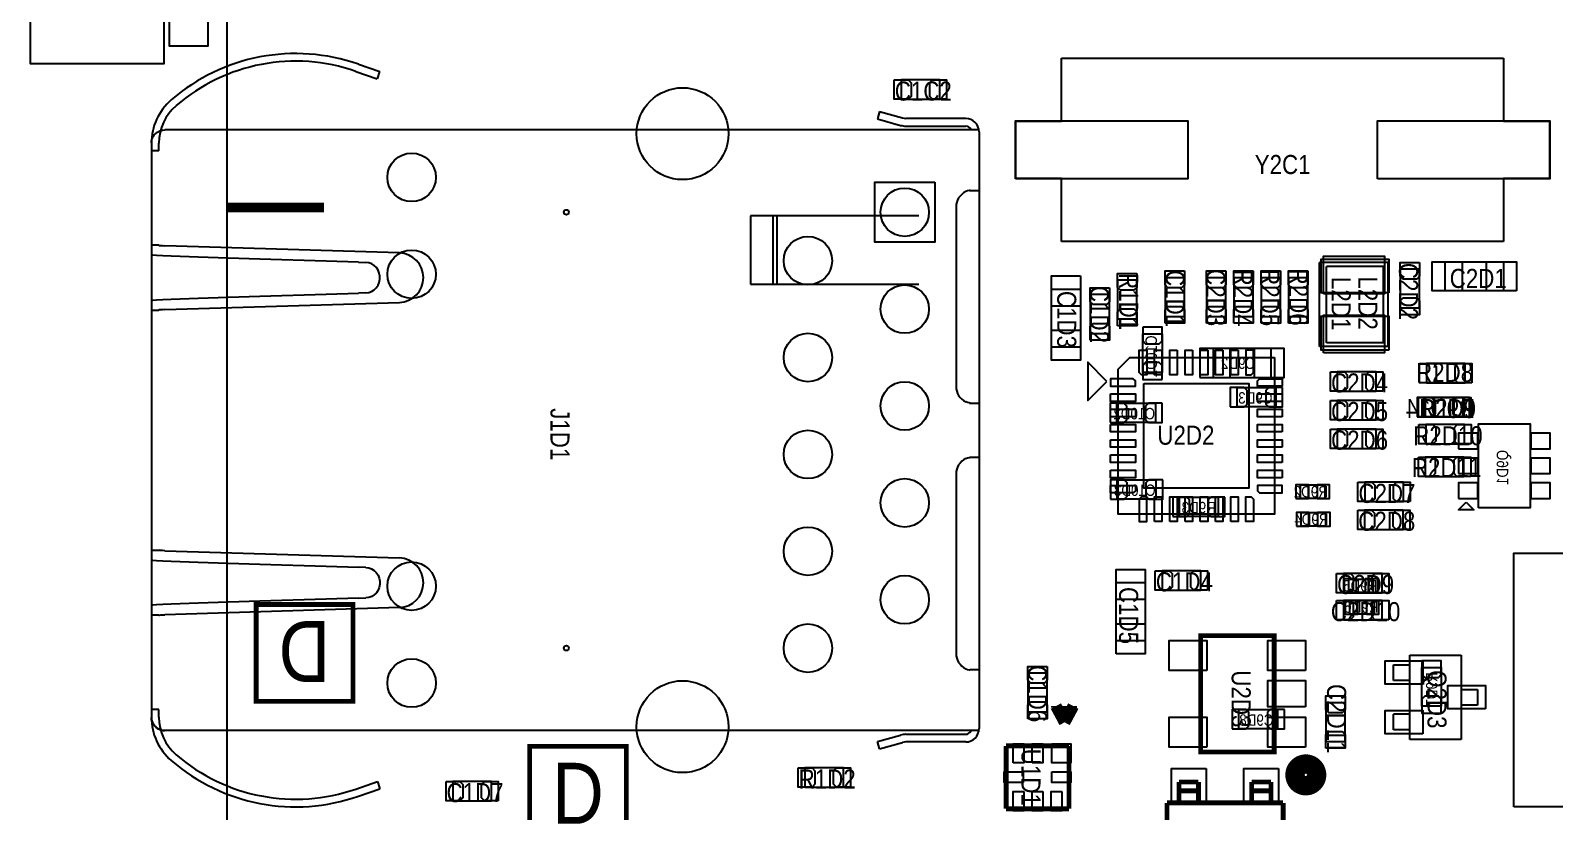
# Model space of a CAD drawing. Extents: x -11 to 122, y -5 to 122.
# Drawn here: x -10.16 to 29.83, y 29.96 to 50.44 of the extents above; entities that cross this region are included whole.
import ezdxf
from ezdxf.enums import TextEntityAlignment as Align

# ---------------------------------------------------------------- set-up
doc = ezdxf.new("R2010")
doc.units = 0
doc.header["$MEASUREMENT"] = 0
for name, color, linetype in [('BG_OUTLINE', 7, 'CONTINUOUS'), ('BG_SILKSCREEN_BOTTOM', 7, 'CONTINUOUS'), ('BG_SILKSCREEN_TOP', 7, 'CONTINUOUS'), ('PG_ASSEMBLY_BOTTOM', 7, 'CONTINUOUS'), ('PG_ASSEMBLY_TOP', 7, 'CONTINUOUS'), ('PIN_BOTTOM', 7, 'CONTINUOUS'), ('PIN_TOP', 7, 'CONTINUOUS'), ('RD_ASSEMBLY_BOTTOM', 7, 'CONTINUOUS'), ('RD_ASSEMBLY_TOP', 7, 'CONTINUOUS')]:
    doc.layers.add(name, color=color, linetype=linetype)

msp = doc.modelspace()

# ---------------------------------------------------------------- linework, layer by layer
at = {"layer": 'BG_OUTLINE'}
msp.add_lwpolyline([(-5, -5), (-5, 122), (122, 122), (122, -5)], close=True, dxfattribs=at)
at = {"layer": 'BG_SILKSCREEN_BOTTOM', "const_width": 0.254}
msp.add_lwpolyline([(-5, 45.8), (-2.46, 45.8)], dxfattribs=at)
at = {"layer": 'BG_SILKSCREEN_BOTTOM', "const_width": 0.127}
msp.add_lwpolyline([(-4.238, 35.386), (-1.698, 35.386), (-1.698, 32.846), (-4.238, 32.846)], close=True, dxfattribs=at)
at = {"layer": 'BG_SILKSCREEN_TOP', "const_width": 0.254}
msp.add_lwpolyline([(-5, 45.8), (-2.46, 45.8)], dxfattribs=at)
at = {"layer": 'BG_SILKSCREEN_TOP', "const_width": 0.127}
msp.add_lwpolyline([(2.938, 31.668), (5.478, 31.668), (5.478, 29.128), (2.938, 29.128)], close=True, dxfattribs=at)
at = {"layer": 'PG_ASSEMBLY_BOTTOM'}
for points in [[(19.535, 42.482), (19.535, 41.466), (19.027, 41.466), (19.027, 42.482)], [(20.872, 42.098), (20.872, 41.336), (22.396, 41.336), (22.396, 42.098)], [(22.519, 40.566), (21.503, 40.566), (21.503, 41.074), (22.519, 41.074)], [(27.424, 40.309), (26.408, 40.309), (26.408, 40.817), (27.424, 40.817)], [(18.347, 40.663), (19.363, 40.663), (19.363, 40.155), (18.347, 40.155)], [(27.841, 37.922), (27.841, 40.122), (29.191, 40.122), (29.191, 37.922)], [(18.357, 38.656), (19.373, 38.656), (19.373, 38.148), (18.357, 38.148)], [(23.806, 38.165), (23.17, 38.165), (23.17, 38.521), (23.806, 38.521)], [(21.008, 37.696), (19.992, 37.696), (19.992, 38.204), (21.008, 38.204)], [(27.516, 38.072), (27.716, 37.872), (27.316, 37.872)], [(23.821, 37.443), (23.185, 37.443), (23.185, 37.799), (23.821, 37.799)], [(24.437, 36.053), (25.073, 36.053), (25.073, 35.697), (24.437, 35.697)], [(24.464, 35.493), (25.1, 35.493), (25.1, 35.137), (24.464, 35.137)], [(26.862, 33.735), (26.862, 32.719), (26.354, 32.719), (26.354, 33.735)], [(22.566, 32.127), (21.55, 32.127), (21.55, 32.635), (22.566, 32.635)]]:
    msp.add_lwpolyline(points, close=True, dxfattribs=at)
at = {"layer": 'PG_ASSEMBLY_TOP'}
for points in [[(25.305, 71.206, 0.356904), (40.659, 46.707)], [(-1.556, 49.555, 0.267944), (-6.467, 48.618)], [(-1.621, 49.366, 0.267964), (-6.336, 48.467)], [(-6.468, 48.617, 0.217955), (-6.988, 47.482)], [(-6.337, 48.466, 0.218122), (-6.788, 47.482)], [(12.725, 48.144, 0.070043), (12.807, 48.132)], [(14.732, 47.782, 0.414164), (14.382, 48.132)], [(12.67, 47.951, 0.069397), (12.807, 47.932)], [(14.523, 47.832, 0.317385), (14.382, 47.932)], [(-6.988, 47.493, 0.00786), (-6.988, 47.482)], [(14.382, 46.212, 0.287429), (14.128, 45.807)], [(-0.478, 43.307, 0.969501), (-0.478, 44.607)], [(14.128, 41.107, 0.287432), (14.382, 40.702)], [(14.382, 39.212, 0.287432), (14.128, 38.807)], [(-0.478, 35.307, 0.969501), (-0.478, 36.607)], [(14.128, 34.107, 0.287429), (14.382, 33.702)], [(-6.988, 32.432, 0.217955), (-6.468, 31.297)], [(-6.988, 32.432, 0.00786), (-6.988, 32.421)], [(-6.788, 32.432, 0.218122), (-6.337, 31.448)], [(14.382, 31.782, 0.414164), (14.732, 32.132)], [(14.382, 31.982, 0.317385), (14.523, 32.082)], [(12.807, 31.982, 0.069397), (12.67, 31.963)], [(12.807, 31.782, 0.070043), (12.725, 31.77)], [(-6.467, 31.296, 0.267944), (-1.556, 30.359)], [(-6.336, 31.447, 0.267964), (-1.621, 30.548)]]:
    msp.add_lwpolyline(points, format="xyb", dxfattribs=at)
for points in [[(-10.16, 49.562), (-10.16, 60.062), (-6.66, 60.062), (-6.66, 49.562)], [(-10.16, 60.062), (-6.66, 60.062), (-6.66, 49.562), (-10.16, 49.562)], [(-6.51, 58.026), (-5.51, 58.026), (-5.51, 50.026), (-6.51, 50.026)], [(12.685, 48.634), (13.701, 48.634), (13.701, 49.142), (12.685, 49.142)], [(13.569, 46.459), (13.569, 44.885), (11.995, 44.885), (11.995, 46.459)], [(25.786, 44.18), (25.786, 43.164), (26.294, 43.164), (26.294, 44.18)], [(28.492, 44.369), (28.492, 43.607), (26.968, 43.607), (26.968, 44.369)], [(16.633, 43.657), (17.395, 43.657), (17.395, 42.133), (16.633, 42.133)], [(18.872, 42.873), (18.872, 43.889), (18.364, 43.889), (18.364, 42.873)], [(20.12, 42.938), (20.12, 43.954), (19.612, 43.954), (19.612, 42.938)], [(21.212, 42.938), (21.212, 43.954), (20.704, 43.954), (20.704, 42.938)], [(21.927, 42.938), (21.927, 43.954), (21.419, 43.954), (21.419, 42.938)], [(22.642, 42.938), (22.642, 43.954), (22.134, 43.954), (22.134, 42.938)], [(23.357, 42.938), (23.357, 43.954), (22.849, 43.954), (22.849, 42.938)], [(18.158, 42.495), (18.158, 43.511), (17.65, 43.511), (17.65, 42.495)], [(18.085, 41.238), (17.585, 41.738), (17.585, 40.738)], [(22.485, 41.859), (22.485, 37.759), (18.385, 37.759), (18.385, 41.559), (18.685, 41.859)], [(27.486, 41.703), (26.47, 41.703), (26.47, 41.195), (27.486, 41.195)], [(24.134, 40.98), (25.15, 40.98), (25.15, 41.488), (24.134, 41.488)], [(26.443, 40.309), (27.459, 40.309), (27.459, 40.817), (26.443, 40.817)], [(24.134, 40.23), (25.15, 40.23), (25.15, 40.738), (24.134, 40.738)], [(26.453, 39.596), (27.469, 39.596), (27.469, 40.104), (26.453, 40.104)], [(24.134, 39.48), (25.15, 39.48), (25.15, 39.988), (24.134, 39.988)], [(27.458, 39.254), (26.442, 39.254), (26.442, 38.746), (27.458, 38.746)], [(24.853, 38.084), (25.869, 38.084), (25.869, 38.592), (24.853, 38.592)], [(24.847, 37.353), (25.863, 37.353), (25.863, 37.861), (24.847, 37.861)], [(28.767, 30.08), (28.767, 36.73), (45.867, 36.73), (45.867, 30.08)], [(19.536, 35.765), (20.552, 35.765), (20.552, 36.273), (19.536, 36.273)], [(24.292, 35.695), (25.308, 35.695), (25.308, 36.203), (24.292, 36.203)], [(19.09, 34.437), (18.328, 34.437), (18.328, 35.961), (19.09, 35.961)], [(24.292, 34.983), (25.308, 34.983), (25.308, 35.491), (24.292, 35.491)], [(16.522, 32.57), (16.522, 33.586), (16.014, 33.586), (16.014, 32.57)], [(24.34, 31.795), (24.34, 32.811), (23.832, 32.811), (23.832, 31.795)], [(10.163, 30.595), (11.179, 30.595), (11.179, 31.103), (10.163, 31.103)], [(0.923, 30.238), (1.939, 30.238), (1.939, 30.746), (0.923, 30.746)]]:
    msp.add_lwpolyline(points, close=True, dxfattribs=at)
for points in [[(16.899, 49.709), (28.499, 49.709)], [(16.899, 48.059), (16.899, 49.709)], [(28.499, 49.709), (28.499, 48.059)], [(-1.621, 49.366), (-1.059, 49.171)], [(-1.556, 49.555), (-0.993, 49.36)], [(-1.057, 49.17), (-0.991, 49.359)], [(12.124, 48.316), (12.069, 48.123)], [(12.069, 48.123), (12.67, 47.951)], [(12.124, 48.316), (12.725, 48.144)], [(14.382, 48.132), (12.807, 48.132)], [(15.699, 46.559), (15.699, 48.059)], [(15.699, 48.059), (16.899, 48.059)], [(28.499, 48.059), (29.699, 48.059)], [(29.699, 48.059), (29.699, 46.559)], [(-6.988, 47.493), (-6.984, 47.537), (-6.974, 47.581), (-6.958, 47.623)], [(-6.958, 47.623), (-6.939, 47.661), (-6.91, 47.702), (-6.874, 47.74), (-6.827, 47.776), (-6.769, 47.806)], [(-6.769, 47.806), (-6.732, 47.819), (-6.687, 47.828), (-6.638, 47.832)], [(14.728, 47.832), (-6.638, 47.832)], [(12.807, 47.932), (14.382, 47.932)], [(14.732, 47.782), (14.732, 32.132)], [(-6.988, 47.493), (-6.988, 47.482)], [(-6.988, 47.482), (-6.988, 32.432)], [(-6.788, 47.282), (-6.988, 47.282)], [(-6.788, 47.487), (-6.788, 47.482)], [(-6.788, 47.282), (-6.788, 47.482)], [(16.899, 46.559), (15.699, 46.559)], [(16.899, 44.909), (16.899, 46.559)], [(29.699, 46.559), (28.499, 46.559)], [(28.499, 46.559), (28.499, 44.909)], [(14.502, 46.244), (14.469, 46.243), (14.428, 46.233), (14.382, 46.212)], [(14.486, 46.244), (14.732, 46.244)], [(14.128, 45.807), (14.128, 41.107)], [(8.733, 45.582), (8.733, 43.782)], [(13.155, 45.582), (8.733, 45.582)], [(9.333, 43.782), (9.333, 45.582)], [(9.433, 43.782), (9.433, 45.582)], [(-6.788, 44.807), (-6.988, 44.807)], [(-6.788, 44.807), (-6.775, 44.804), (-6.742, 44.801), (-6.694, 44.798), (-6.638, 44.795)], [(-0.478, 44.607), (-6.638, 44.795)], [(28.499, 44.909), (16.899, 44.909)], [(-6.468, 44.52), (-6.688, 44.53), (-6.852, 44.539), (-6.954, 44.548), (-6.988, 44.557)], [(-2.4, 44.39), (-4.137, 44.442), (-4.975, 44.468), (-5.76, 44.494), (-6.467, 44.52)], [(-1.556, 44.363), (-2.4, 44.39)], [(-1.556, 44.363), (-1.357, 44.357)], [(-1.357, 43.557), (-1.282, 43.568), (-1.208, 43.595), (-1.142, 43.637), (-1.085, 43.693), (-1.04, 43.76), (-1.009, 43.834), (-0.993, 43.915), (-0.993, 43.997), (-1.009, 44.078), (-1.04, 44.153), (-1.084, 44.22), (-1.14, 44.276), (-1.206, 44.318), (-1.28, 44.346), (-1.357, 44.357)], [(23.67, 42.153), (23.67, 44.353)], [(25.47, 44.353), (23.67, 44.353)], [(23.846, 42.251), (23.846, 44.251)], [(25.346, 44.251), (23.846, 44.251)], [(25.346, 42.251), (25.346, 44.251)], [(25.47, 42.153), (25.47, 44.353)], [(8.733, 43.782), (13.155, 43.782)], [(-6.988, 43.357), (-6.954, 43.366), (-6.852, 43.375), (-6.688, 43.384), (-6.468, 43.394)], [(-6.638, 43.119), (-0.478, 43.307)], [(-6.467, 43.394), (-5.76, 43.42), (-4.975, 43.446), (-4.137, 43.472), (-2.4, 43.524)], [(-2.4, 43.524), (-1.556, 43.551)], [(-1.357, 43.557), (-1.556, 43.551)], [(-6.988, 43.107), (-6.788, 43.107)], [(-6.638, 43.119), (-6.694, 43.116), (-6.742, 43.113), (-6.775, 43.11), (-6.788, 43.107)], [(25.47, 42.153), (23.67, 42.153)], [(25.346, 42.251), (23.846, 42.251)], [(14.502, 40.67), (14.469, 40.671), (14.428, 40.681), (14.382, 40.702)], [(14.486, 40.67), (14.732, 40.67)], [(14.382, 39.212), (14.43, 39.233), (14.472, 39.244), (14.488, 39.244)], [(14.732, 39.244), (14.488, 39.244)], [(14.128, 38.807), (14.128, 34.107)], [(-6.988, 36.807), (-6.788, 36.807)], [(-6.638, 36.795), (-6.694, 36.798), (-6.742, 36.801), (-6.775, 36.804), (-6.788, 36.807)], [(-6.638, 36.795), (-0.478, 36.607)], [(-6.988, 36.557), (-6.954, 36.548), (-6.852, 36.539), (-6.688, 36.53), (-6.468, 36.52)], [(-6.467, 36.52), (-5.76, 36.494), (-4.975, 36.468), (-4.137, 36.442), (-2.4, 36.39)], [(-2.4, 36.39), (-1.556, 36.363)], [(-1.357, 36.357), (-1.556, 36.363)], [(-1.357, 36.357), (-1.282, 36.346), (-1.208, 36.319), (-1.142, 36.277), (-1.085, 36.221), (-1.04, 36.154), (-1.009, 36.08), (-0.993, 35.999), (-0.993, 35.917), (-1.009, 35.836), (-1.04, 35.761), (-1.084, 35.694), (-1.14, 35.638), (-1.206, 35.596), (-1.28, 35.568), (-1.357, 35.557)], [(-6.468, 35.394), (-6.688, 35.384), (-6.852, 35.375), (-6.954, 35.366), (-6.988, 35.357)], [(-0.478, 35.307), (-6.638, 35.119)], [(-2.4, 35.524), (-4.137, 35.472), (-4.975, 35.446), (-5.76, 35.42), (-6.467, 35.394)], [(-1.556, 35.551), (-2.4, 35.524)], [(-1.556, 35.551), (-1.357, 35.557)], [(-6.788, 35.107), (-6.988, 35.107)], [(-6.788, 35.107), (-6.775, 35.11), (-6.742, 35.113), (-6.694, 35.116), (-6.638, 35.119)], [(26.037, 31.848), (26.037, 34.058)], [(26.037, 34.058), (27.383, 34.058)], [(27.383, 34.058), (27.383, 31.848)], [(14.382, 33.702), (14.43, 33.681), (14.472, 33.67), (14.488, 33.67)], [(14.732, 33.67), (14.488, 33.67)], [(25.605, 33.397), (25.605, 33.804)], [(25.605, 33.804), (26.037, 33.804)], [(26.037, 33.397), (25.605, 33.397)], [(27.383, 33.156), (27.815, 33.156)], [(27.815, 33.156), (27.815, 32.75)], [(-6.788, 32.632), (-6.988, 32.632)], [(-6.988, 32.432), (-6.988, 32.421)], [(-6.958, 32.291), (-6.972, 32.328), (-6.983, 32.373), (-6.988, 32.421)], [(-6.988, 32.421), (-6.984, 32.377), (-6.974, 32.333), (-6.958, 32.291)], [(-6.788, 32.432), (-6.788, 32.632)], [(-6.788, 32.432), (-6.788, 32.427)], [(25.605, 32.102), (25.605, 32.509)], [(26.037, 32.509), (25.605, 32.509)], [(27.815, 32.75), (27.383, 32.75)], [(-6.958, 32.291), (-6.939, 32.253), (-6.91, 32.212), (-6.874, 32.174), (-6.827, 32.138), (-6.769, 32.108)], [(-6.769, 32.108), (-6.808, 32.126), (-6.85, 32.153), (-6.889, 32.188), (-6.926, 32.234), (-6.958, 32.291)], [(-6.769, 32.108), (-6.732, 32.095), (-6.687, 32.086), (-6.638, 32.082)], [(-6.638, 32.082), (-6.682, 32.085), (-6.726, 32.093), (-6.769, 32.108)], [(14.728, 32.082), (-6.638, 32.082)], [(26.037, 32.102), (25.605, 32.102)], [(12.069, 31.791), (12.67, 31.963)], [(12.124, 31.598), (12.069, 31.791)], [(12.124, 31.598), (12.725, 31.77)], [(12.807, 31.982), (14.382, 31.982)], [(14.304, 31.782), (12.807, 31.782)], [(14.382, 31.782), (14.304, 31.782)], [(27.383, 31.848), (26.037, 31.848)], [(-1.621, 30.548), (-1.057, 30.744)], [(-1.556, 30.359), (-0.991, 30.555)], [(-1.057, 30.744), (-0.991, 30.555)]]:
    msp.add_lwpolyline(points, dxfattribs=at)
at = {"layer": 'PG_ASSEMBLY_TOP', "const_width": 0.127}
msp.add_lwpolyline([(20.547, 31.52), (20.547, 34.568), (22.477, 34.568), (22.477, 31.52)], close=True, dxfattribs=at)
at = {"layer": 'PG_ASSEMBLY_TOP'}
for points, const_width in [([(16.978, 32.296), (16.749, 32.722)], 0.305), ([(16.772, 32.679), (16.772, 32.722)], 0.305), ([(16.899, 32.442), (16.899, 32.722)], 0.305), ([(16.978, 32.296), (17.207, 32.722)], 0.305), ([(17.026, 32.386), (17.026, 32.722)], 0.305), ([(17.153, 32.622), (17.153, 32.722)], 0.305), ([(17.093, 31.68), (15.443, 31.68)], 0.127), ([(15.443, 30.03), (15.443, 31.68)], 0.127), ([(17.093, 30.03), (17.093, 31.68)], 0.127), ([(19.981, 30.184), (19.981, 30.731)], 0.127), ([(20.489, 30.731), (19.981, 30.731)], 0.127), ([(20.489, 30.5), (19.981, 30.5)], 0.127), ([(20.489, 30.184), (20.489, 30.731)], 0.127), ([(21.885, 30.184), (21.885, 30.731)], 0.127), ([(21.885, 30.731), (22.393, 30.731)], 0.127), ([(21.885, 30.5), (22.393, 30.5)], 0.127), ([(22.393, 30.184), (22.393, 30.731)], 0.127), ([(17.093, 30.03), (15.443, 30.03)], 0.127), ([(22.711, 30.184), (19.663, 30.184)], 0.127), ([(19.663, 28.788), (19.663, 30.184)], 0.127), ([(22.711, 28.788), (22.711, 30.184)], 0.127)]:
    msp.add_lwpolyline(points, dxfattribs=dict(at, const_width=const_width))
at = {"layer": 'PG_ASSEMBLY_TOP', "const_width": 0.508}
msp.add_lwpolyline([(23.591, 30.918, 1), (23.023, 30.918, 1)], format="xyb", close=True, dxfattribs=at)
at = {"layer": 'PIN_BOTTOM'}
for points in [[(19.027, 42.66), (19.027, 42.296), (19.103, 42.22), (19.459, 42.22), (19.535, 42.296), (19.535, 42.66)], [(20.528, 41.337), (21.318, 41.337), (21.318, 42.097), (20.528, 42.097)], [(21.95, 41.337), (22.74, 41.337), (22.74, 42.097), (21.95, 42.097)], [(19.535, 41.288), (19.535, 41.652), (19.459, 41.728), (19.103, 41.728), (19.027, 41.652), (19.027, 41.288)], [(21.325, 40.566), (21.689, 40.566), (21.765, 40.642), (21.765, 40.998), (21.689, 41.074), (21.325, 41.074)], [(22.697, 41.074), (22.333, 41.074), (22.257, 40.998), (22.257, 40.642), (22.333, 40.566), (22.697, 40.566)], [(26.23, 40.309), (26.594, 40.309), (26.67, 40.385), (26.67, 40.741), (26.594, 40.817), (26.23, 40.817)], [(27.602, 40.817), (27.238, 40.817), (27.162, 40.741), (27.162, 40.385), (27.238, 40.309), (27.602, 40.309)], [(18.169, 40.155), (18.533, 40.155), (18.609, 40.231), (18.609, 40.587), (18.533, 40.663), (18.169, 40.663)], [(19.541, 40.663), (19.177, 40.663), (19.101, 40.587), (19.101, 40.231), (19.177, 40.155), (19.541, 40.155)], [(27.311, 39.467), (27.821, 39.467), (27.821, 39.877), (27.311, 39.877)], [(29.211, 39.467), (29.721, 39.467), (29.721, 39.877), (29.211, 39.877)], [(27.311, 38.817), (27.821, 38.817), (27.821, 39.227), (27.311, 39.227)], [(29.211, 38.817), (29.721, 38.817), (29.721, 39.227), (29.211, 39.227)], [(18.179, 38.148), (18.543, 38.148), (18.619, 38.224), (18.619, 38.58), (18.543, 38.656), (18.179, 38.656)], [(19.551, 38.656), (19.187, 38.656), (19.111, 38.58), (19.111, 38.224), (19.187, 38.148), (19.551, 38.148)], [(23.044, 38.163), (23.374, 38.163), (23.374, 38.523), (23.044, 38.523)], [(23.602, 38.163), (23.932, 38.163), (23.932, 38.523), (23.602, 38.523)], [(27.311, 38.167), (27.821, 38.167), (27.821, 38.577), (27.311, 38.577)], [(29.211, 38.167), (29.721, 38.167), (29.721, 38.577), (29.211, 38.577)], [(19.814, 37.696), (20.178, 37.696), (20.254, 37.772), (20.254, 38.128), (20.178, 38.204), (19.814, 38.204)], [(21.186, 38.204), (20.822, 38.204), (20.746, 38.128), (20.746, 37.772), (20.822, 37.696), (21.186, 37.696)], [(23.059, 37.441), (23.389, 37.441), (23.389, 37.801), (23.059, 37.801)], [(23.617, 37.441), (23.947, 37.441), (23.947, 37.801), (23.617, 37.801)], [(24.641, 36.055), (24.311, 36.055), (24.311, 35.695), (24.641, 35.695)], [(25.199, 36.055), (24.869, 36.055), (24.869, 35.695), (25.199, 35.695)], [(24.668, 35.495), (24.338, 35.495), (24.338, 35.135), (24.668, 35.135)], [(25.226, 35.495), (24.896, 35.495), (24.896, 35.135), (25.226, 35.135)], [(26.354, 33.913), (26.354, 33.549), (26.43, 33.473), (26.786, 33.473), (26.862, 33.549), (26.862, 33.913)], [(26.862, 32.541), (26.862, 32.905), (26.786, 32.981), (26.43, 32.981), (26.354, 32.905), (26.354, 32.541)], [(21.372, 32.127), (21.736, 32.127), (21.812, 32.203), (21.812, 32.559), (21.736, 32.635), (21.372, 32.635)], [(22.744, 32.635), (22.38, 32.635), (22.304, 32.559), (22.304, 32.203), (22.38, 32.127), (22.744, 32.127)]]:
    msp.add_lwpolyline(points, close=True, dxfattribs=at)
for centre, radius in [((6.952, 47.732), 1.205), ((-0.158, 46.587), 0.635), ((12.782, 45.672), 0.635), ((3.902, 45.672), 0.065), ((10.242, 44.402), 0.635), ((-0.158, 44.047), 0.635), ((12.782, 43.132), 0.635), ((10.242, 41.862), 0.635), ((12.782, 40.592), 0.635), ((10.242, 39.322), 0.635), ((12.782, 38.052), 0.635), ((10.242, 36.782), 0.635), ((-0.158, 35.867), 0.635), ((12.782, 35.512), 0.635), ((10.242, 34.242), 0.635), ((3.902, 34.242), 0.065), ((-0.158, 33.327), 0.635), ((6.952, 32.182), 1.205)]:
    msp.add_circle(centre, radius, dxfattribs=at)
at = {"layer": 'PIN_TOP'}
for points in [[(12.507, 49.142), (12.871, 49.142), (12.947, 49.066), (12.947, 48.71), (12.871, 48.634), (12.507, 48.634)], [(13.879, 48.634), (13.515, 48.634), (13.439, 48.71), (13.439, 49.066), (13.515, 49.142), (13.879, 49.142)], [(15.689, 46.549), (15.689, 48.069), (20.209, 48.069), (20.209, 46.549)], [(25.189, 46.549), (25.189, 48.069), (29.709, 48.069), (29.709, 46.549)], [(25.486, 43.556), (23.706, 43.556), (23.706, 44.446), (25.486, 44.446)], [(23.77, 43.53), (23.77, 44.52), (25.37, 44.52), (25.37, 43.53)], [(17.394, 44.001), (17.394, 43.211), (16.634, 43.211), (16.634, 44.001)], [(18.872, 44.067), (18.872, 43.703), (18.796, 43.627), (18.44, 43.627), (18.364, 43.703), (18.364, 44.067)], [(20.12, 44.132), (20.12, 43.768), (20.044, 43.692), (19.688, 43.692), (19.612, 43.768), (19.612, 44.132)], [(21.212, 44.132), (21.212, 43.768), (21.136, 43.692), (20.78, 43.692), (20.704, 43.768), (20.704, 44.132)], [(21.927, 44.132), (21.927, 43.768), (21.851, 43.692), (21.495, 43.692), (21.419, 43.768), (21.419, 44.132)], [(22.642, 44.132), (22.642, 43.768), (22.566, 43.692), (22.21, 43.692), (22.134, 43.768), (22.134, 44.132)], [(23.357, 44.132), (23.357, 43.768), (23.281, 43.692), (22.925, 43.692), (22.849, 43.768), (22.849, 44.132)], [(26.294, 44.358), (26.294, 43.994), (26.218, 43.918), (25.862, 43.918), (25.786, 43.994), (25.786, 44.358)], [(27.414, 43.608), (26.624, 43.608), (26.624, 44.368), (27.414, 44.368)], [(28.836, 43.608), (28.046, 43.608), (28.046, 44.368), (28.836, 44.368)], [(18.158, 43.689), (18.158, 43.325), (18.082, 43.249), (17.726, 43.249), (17.65, 43.325), (17.65, 43.689)], [(19.612, 42.76), (19.612, 43.124), (19.688, 43.2), (20.044, 43.2), (20.12, 43.124), (20.12, 42.76)], [(20.704, 42.76), (20.704, 43.124), (20.78, 43.2), (21.136, 43.2), (21.212, 43.124), (21.212, 42.76)], [(21.419, 42.76), (21.419, 43.124), (21.495, 43.2), (21.851, 43.2), (21.927, 43.124), (21.927, 42.76)], [(22.134, 42.76), (22.134, 43.124), (22.21, 43.2), (22.566, 43.2), (22.642, 43.124), (22.642, 42.76)], [(22.849, 42.76), (22.849, 43.124), (22.925, 43.2), (23.281, 43.2), (23.357, 43.124), (23.357, 42.76)], [(25.786, 42.986), (25.786, 43.35), (25.862, 43.426), (26.218, 43.426), (26.294, 43.35), (26.294, 42.986)], [(18.364, 42.695), (18.364, 43.059), (18.44, 43.135), (18.796, 43.135), (18.872, 43.059), (18.872, 42.695)], [(25.486, 42.056), (23.706, 42.056), (23.706, 42.946), (25.486, 42.946)], [(23.77, 41.986), (23.77, 42.976), (25.37, 42.976), (25.37, 41.986)], [(17.394, 42.579), (17.394, 41.789), (16.634, 41.789), (16.634, 42.579)], [(17.65, 42.317), (17.65, 42.681), (17.726, 42.757), (18.082, 42.757), (18.158, 42.681), (18.158, 42.317)], [(18.937, 41.467), (18.937, 42.059), (19.133, 42.059), (19.133, 41.409), (18.995, 41.409)], [(19.533, 42.059), (19.533, 41.409), (19.337, 41.409), (19.337, 42.059)], [(19.933, 42.059), (19.933, 41.409), (19.737, 41.409), (19.737, 42.059)], [(20.333, 42.059), (20.333, 41.409), (20.137, 41.409), (20.137, 42.059)], [(20.733, 42.059), (20.733, 41.409), (20.537, 41.409), (20.537, 42.059)], [(21.133, 42.059), (21.133, 41.409), (20.937, 41.409), (20.937, 42.059)], [(21.533, 42.059), (21.533, 41.409), (21.337, 41.409), (21.337, 42.059)], [(21.933, 41.467), (21.933, 42.059), (21.737, 42.059), (21.737, 41.409), (21.875, 41.409)], [(26.292, 41.703), (26.656, 41.703), (26.732, 41.627), (26.732, 41.271), (26.656, 41.195), (26.292, 41.195)], [(27.664, 41.195), (27.3, 41.195), (27.224, 41.271), (27.224, 41.627), (27.3, 41.703), (27.664, 41.703)], [(18.777, 41.307), (18.185, 41.307), (18.185, 41.111), (18.835, 41.111), (18.835, 41.249)], [(22.093, 41.307), (22.685, 41.307), (22.685, 41.111), (22.035, 41.111), (22.035, 41.249)], [(23.956, 41.488), (24.32, 41.488), (24.396, 41.412), (24.396, 41.056), (24.32, 40.98), (23.956, 40.98)], [(25.328, 40.98), (24.964, 40.98), (24.888, 41.056), (24.888, 41.412), (24.964, 41.488), (25.328, 41.488)], [(18.185, 40.907), (18.835, 40.907), (18.835, 40.711), (18.185, 40.711)], [(19.06, 41.184), (21.81, 41.184), (21.81, 38.434), (19.06, 38.434)], [(22.685, 40.711), (22.035, 40.711), (22.035, 40.907), (22.685, 40.907)], [(26.265, 40.817), (26.629, 40.817), (26.705, 40.741), (26.705, 40.385), (26.629, 40.309), (26.265, 40.309)], [(27.637, 40.309), (27.273, 40.309), (27.197, 40.385), (27.197, 40.741), (27.273, 40.817), (27.637, 40.817)], [(18.185, 40.507), (18.835, 40.507), (18.835, 40.311), (18.185, 40.311)], [(22.685, 40.311), (22.035, 40.311), (22.035, 40.507), (22.685, 40.507)], [(23.956, 40.738), (24.32, 40.738), (24.396, 40.662), (24.396, 40.306), (24.32, 40.23), (23.956, 40.23)], [(25.328, 40.23), (24.964, 40.23), (24.888, 40.306), (24.888, 40.662), (24.964, 40.738), (25.328, 40.738)], [(18.185, 40.107), (18.835, 40.107), (18.835, 39.911), (18.185, 39.911)], [(22.685, 39.911), (22.035, 39.911), (22.035, 40.107), (22.685, 40.107)], [(26.275, 40.104), (26.639, 40.104), (26.715, 40.028), (26.715, 39.672), (26.639, 39.596), (26.275, 39.596)], [(27.647, 39.596), (27.283, 39.596), (27.207, 39.672), (27.207, 40.028), (27.283, 40.104), (27.647, 40.104)], [(18.185, 39.707), (18.835, 39.707), (18.835, 39.511), (18.185, 39.511)], [(22.685, 39.511), (22.035, 39.511), (22.035, 39.707), (22.685, 39.707)], [(23.956, 39.988), (24.32, 39.988), (24.396, 39.912), (24.396, 39.556), (24.32, 39.48), (23.956, 39.48)], [(25.328, 39.48), (24.964, 39.48), (24.888, 39.556), (24.888, 39.912), (24.964, 39.988), (25.328, 39.988)], [(18.185, 39.307), (18.835, 39.307), (18.835, 39.111), (18.185, 39.111)], [(22.685, 39.111), (22.035, 39.111), (22.035, 39.307), (22.685, 39.307)], [(26.264, 39.254), (26.628, 39.254), (26.704, 39.178), (26.704, 38.822), (26.628, 38.746), (26.264, 38.746)], [(27.636, 38.746), (27.272, 38.746), (27.196, 38.822), (27.196, 39.178), (27.272, 39.254), (27.636, 39.254)], [(18.185, 38.907), (18.835, 38.907), (18.835, 38.711), (18.185, 38.711)], [(22.685, 38.711), (22.035, 38.711), (22.035, 38.907), (22.685, 38.907)], [(18.777, 38.311), (18.185, 38.311), (18.185, 38.507), (18.835, 38.507), (18.835, 38.369)], [(22.093, 38.311), (22.685, 38.311), (22.685, 38.507), (22.035, 38.507), (22.035, 38.369)], [(24.675, 38.592), (25.039, 38.592), (25.115, 38.516), (25.115, 38.16), (25.039, 38.084), (24.675, 38.084)], [(26.047, 38.084), (25.683, 38.084), (25.607, 38.16), (25.607, 38.516), (25.683, 38.592), (26.047, 38.592)], [(18.937, 38.151), (18.937, 37.559), (19.133, 37.559), (19.133, 38.209), (18.995, 38.209)], [(19.337, 37.559), (19.337, 38.209), (19.533, 38.209), (19.533, 37.559)], [(19.737, 37.559), (19.737, 38.209), (19.933, 38.209), (19.933, 37.559)], [(20.137, 37.559), (20.137, 38.209), (20.333, 38.209), (20.333, 37.559)], [(20.537, 37.559), (20.537, 38.209), (20.733, 38.209), (20.733, 37.559)], [(20.937, 37.559), (20.937, 38.209), (21.133, 38.209), (21.133, 37.559)], [(21.337, 37.559), (21.337, 38.209), (21.533, 38.209), (21.533, 37.559)], [(21.933, 38.151), (21.933, 37.559), (21.737, 37.559), (21.737, 38.209), (21.875, 38.209)], [(24.669, 37.861), (25.033, 37.861), (25.109, 37.785), (25.109, 37.429), (25.033, 37.353), (24.669, 37.353)], [(26.041, 37.353), (25.677, 37.353), (25.601, 37.429), (25.601, 37.785), (25.677, 37.861), (26.041, 37.861)], [(18.329, 35.515), (18.329, 36.305), (19.089, 36.305), (19.089, 35.515)], [(19.358, 36.273), (19.722, 36.273), (19.798, 36.197), (19.798, 35.841), (19.722, 35.765), (19.358, 35.765)], [(20.73, 35.765), (20.366, 35.765), (20.29, 35.841), (20.29, 36.197), (20.366, 36.273), (20.73, 36.273)], [(24.114, 36.203), (24.478, 36.203), (24.554, 36.127), (24.554, 35.771), (24.478, 35.695), (24.114, 35.695)], [(25.486, 35.695), (25.122, 35.695), (25.046, 35.771), (25.046, 36.127), (25.122, 36.203), (25.486, 36.203)], [(24.114, 35.491), (24.478, 35.491), (24.554, 35.415), (24.554, 35.059), (24.478, 34.983), (24.114, 34.983)], [(25.486, 34.983), (25.122, 34.983), (25.046, 35.059), (25.046, 35.415), (25.122, 35.491), (25.486, 35.491)], [(18.329, 34.093), (18.329, 34.883), (19.089, 34.883), (19.089, 34.093)], [(20.712, 33.652), (19.722, 33.652), (19.722, 34.442), (20.712, 34.442)], [(23.302, 33.652), (22.312, 33.652), (22.312, 34.442), (23.302, 34.442)], [(16.522, 33.764), (16.522, 33.4), (16.446, 33.324), (16.09, 33.324), (16.014, 33.4), (16.014, 33.764)], [(26.379, 33.298), (25.389, 33.298), (25.389, 33.908), (26.379, 33.908)], [(23.302, 32.699), (22.312, 32.699), (22.312, 33.389), (23.302, 33.389)], [(28.024, 32.648), (27.034, 32.648), (27.034, 33.258), (28.024, 33.258)], [(16.014, 32.392), (16.014, 32.756), (16.09, 32.832), (16.446, 32.832), (16.522, 32.756), (16.522, 32.392)], [(24.34, 32.989), (24.34, 32.625), (24.264, 32.549), (23.908, 32.549), (23.832, 32.625), (23.832, 32.989)], [(20.712, 31.646), (19.722, 31.646), (19.722, 32.436), (20.712, 32.436)], [(23.302, 31.646), (22.312, 31.646), (22.312, 32.436), (23.302, 32.436)], [(26.379, 31.998), (25.389, 31.998), (25.389, 32.608), (26.379, 32.608)], [(23.832, 31.617), (23.832, 31.981), (23.908, 32.057), (24.264, 32.057), (24.34, 31.981), (24.34, 31.617)], [(15.628, 31.231), (15.628, 31.731), (15.908, 31.731), (15.908, 31.231)], [(16.128, 31.231), (16.128, 31.731), (16.408, 31.731), (16.408, 31.231)], [(16.644, 31.731), (17.144, 31.731), (17.144, 31.231), (16.644, 31.231)], [(9.985, 31.103), (10.349, 31.103), (10.425, 31.027), (10.425, 30.671), (10.349, 30.595), (9.985, 30.595)], [(11.357, 30.595), (10.993, 30.595), (10.917, 30.671), (10.917, 31.027), (10.993, 31.103), (11.357, 31.103)], [(15.892, 30.715), (15.392, 30.715), (15.392, 30.995), (15.892, 30.995)], [(16.644, 30.995), (17.144, 30.995), (17.144, 30.715), (16.644, 30.715)], [(20.69, 31.084), (20.69, 30.174), (19.78, 30.174), (19.78, 31.084)], [(22.594, 31.084), (22.594, 30.174), (21.684, 30.174), (21.684, 31.084)], [(0.745, 30.746), (1.109, 30.746), (1.185, 30.67), (1.185, 30.314), (1.109, 30.238), (0.745, 30.238)], [(2.117, 30.238), (1.753, 30.238), (1.677, 30.314), (1.677, 30.67), (1.753, 30.746), (2.117, 30.746)], [(15.908, 30.479), (15.908, 29.979), (15.628, 29.979), (15.628, 30.479)], [(16.408, 30.479), (16.408, 29.979), (16.128, 29.979), (16.128, 30.479)], [(16.908, 30.479), (16.908, 29.979), (16.628, 29.979), (16.628, 30.479)]]:
    msp.add_lwpolyline(points, close=True, dxfattribs=at)
for centre, radius in [((6.952, 47.732), 1.205), ((-0.158, 46.587), 0.635), ((12.782, 45.672), 0.635), ((3.902, 45.672), 0.065), ((10.242, 44.402), 0.635), ((-0.158, 44.047), 0.635), ((12.782, 43.132), 0.635), ((10.242, 41.862), 0.635), ((12.782, 40.592), 0.635), ((10.242, 39.322), 0.635), ((12.782, 38.052), 0.635), ((10.242, 36.782), 0.635), ((-0.158, 35.867), 0.635), ((12.782, 35.512), 0.635), ((10.242, 34.242), 0.635), ((3.902, 34.242), 0.065), ((-0.158, 33.327), 0.635), ((6.952, 32.182), 1.205)]:
    msp.add_circle(centre, radius, dxfattribs=at)

# ---------------------------------------------------------------- texts
at = {"layer": 'BG_SILKSCREEN_BOTTOM', "text_generation_flag": 2, "width": 0.875}
msp.add_text('D', height=1.6, dxfattribs=at).set_placement((-2.968, 33.354), align=Align.CENTER)
at = {"layer": 'BG_SILKSCREEN_TOP', "width": 0.875}
msp.add_text('D', height=1.6, dxfattribs=at).set_placement((4.208, 29.636), align=Align.CENTER)
at = {"layer": 'RD_ASSEMBLY_BOTTOM', "text_generation_flag": 2, "width": 0.876667}
for s, p in [('C10D1', (19.4, 41.895)), ('Q9D1', (28.618, 38.979)), ('R9D7', (26.761, 33.159))]:
    msp.add_text(s, height=0.3, rotation=90, dxfattribs=at).set_placement(p, align=Align.CENTER)
at = {"layer": 'RD_ASSEMBLY_BOTTOM', "text_generation_flag": 2}
for s, height, width, p in [('C9D2', 0.3, 0.876667, (21.529, 41.562)), ('C9D3', 0.3, 0.876667, (21.983, 40.654)), ('C10D2', 0.3, 0.876667, (18.804, 40.241)), ('R9D14', 0.5, 0.876, (26.84, 40.275)), ('C10D3', 0.3, 0.876667, (18.818, 38.232)), ('R9D2', 0.3, 0.876667, (23.438, 38.193)), ('R9D3', 0.3, 0.876667, (20.497, 37.778)), ('R9D4', 0.3, 0.876667, (23.453, 37.471)), ('R9D5', 0.3, 0.876667, (24.736, 35.729)), ('R9D6', 0.3, 0.876667, (24.763, 35.169)), ('C9D8', 0.3, 0.876667, (22.01, 32.206))]:
    msp.add_text(s, height=height, dxfattribs=dict(at, width=width)).set_placement(p, align=Align.CENTER)
at = {"layer": 'RD_ASSEMBLY_TOP', "width": 0.876}
for s, p in [('C1C2', (13.269, 48.6)), ('Y2C1', (22.699, 46.674)), ('C2D1', (27.832, 43.687)), ('R2D8', (26.949, 41.223)), ('C2D4', (24.718, 40.946)), ('C2D5', (24.718, 40.196)), ('R2D9', (27.027, 40.275)), ('U2D2', (20.16, 39.576)), ('R2D10', (27.037, 39.562)), ('C2D6', (24.718, 39.446)), ('R2D11', (27.001, 38.727)), ('C2D7', (25.437, 38.05)), ('C2D8', (25.431, 37.319)), ('C1D4', (20.12, 35.731)), ('C2D9', (24.876, 35.661)), ('C2D10', (24.876, 34.949)), ('R1D2', (10.747, 30.561)), ('C1D7', (1.507, 30.204))]:
    msp.add_text(s, height=0.5, dxfattribs=at).set_placement(p, align=Align.CENTER)
for s, p in [('R1D1', (18.408, 43.329)), ('C1D1', (19.63, 43.407)), ('C2D3', (20.696, 43.433)), ('R2D4', (21.411, 43.42)), ('R2D5', (22.113, 43.433)), ('R2D6', (22.867, 43.446)), ('C2D2', (25.752, 43.596)), ('C1D2', (17.641, 42.991)), ('L2D1', (23.983, 43.277)), ('L2D2', (24.685, 43.29)), ('C1D3', (16.783, 42.861)), ('J1D1', (3.485, 39.851)), ('C1D5', (18.408, 35.097)), ('C1D6', (16.016, 33.046)), ('U2D3', (21.361, 32.911)), ('Q2D3', (26.5, 32.9)), ('C2D11', (23.865, 32.389)), ('U1D1', (15.845, 30.855))]:
    msp.add_text(s, height=0.5, rotation=270, dxfattribs=at).set_placement(p, align=Align.CENTER)

doc.saveas('drawing.dxf')
